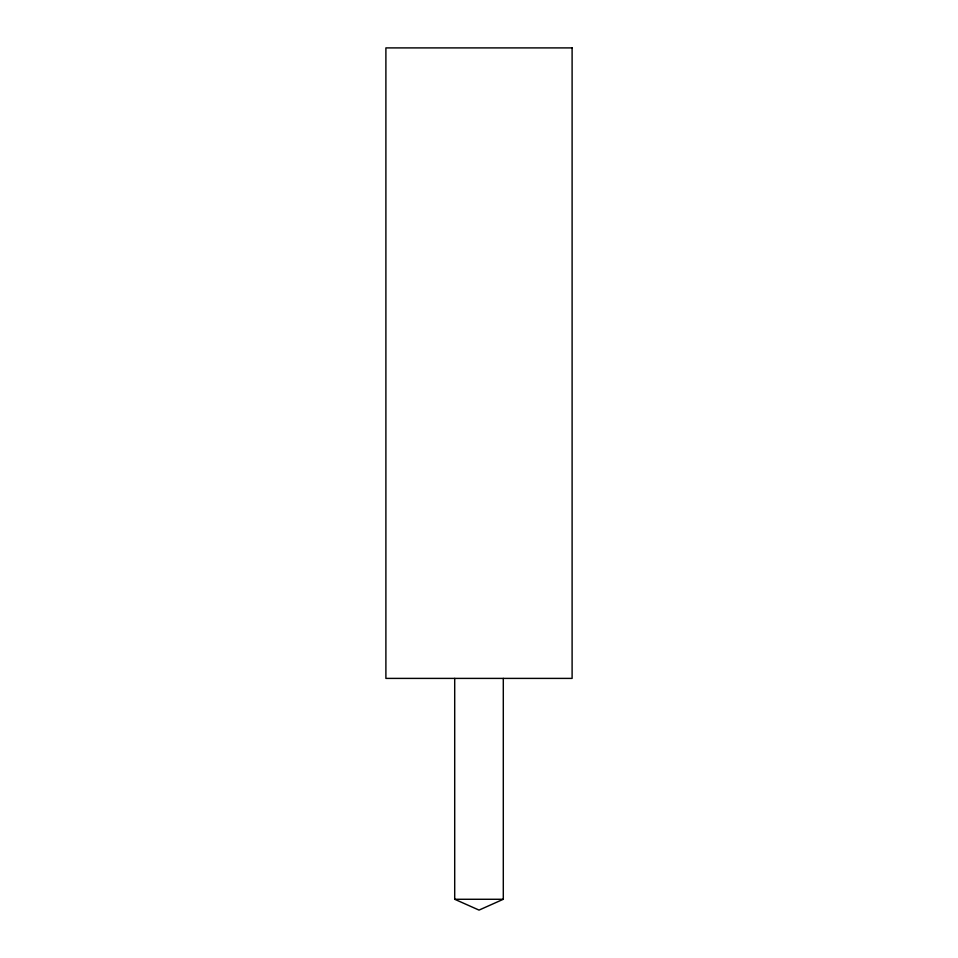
<?xml version="1.0" encoding="UTF-8"?>
<svg xmlns="http://www.w3.org/2000/svg" width="958" height="958" viewBox="0 0 958 958"><rect width="100%" height="100%" fill="white"/><g stroke="black" fill="none" stroke-linecap="round" stroke-linejoin="round"><path stroke-width="1.44" d="M503.297 678.396L503.297 899.275L479.036 910.1L454.703 899.275L454.703 678.396M454.703 899.275L503.297 899.275M572.106 47.9L385.894 47.9L385.894 678.396L572.106 678.396L572.106 47.9"/></g></svg>
